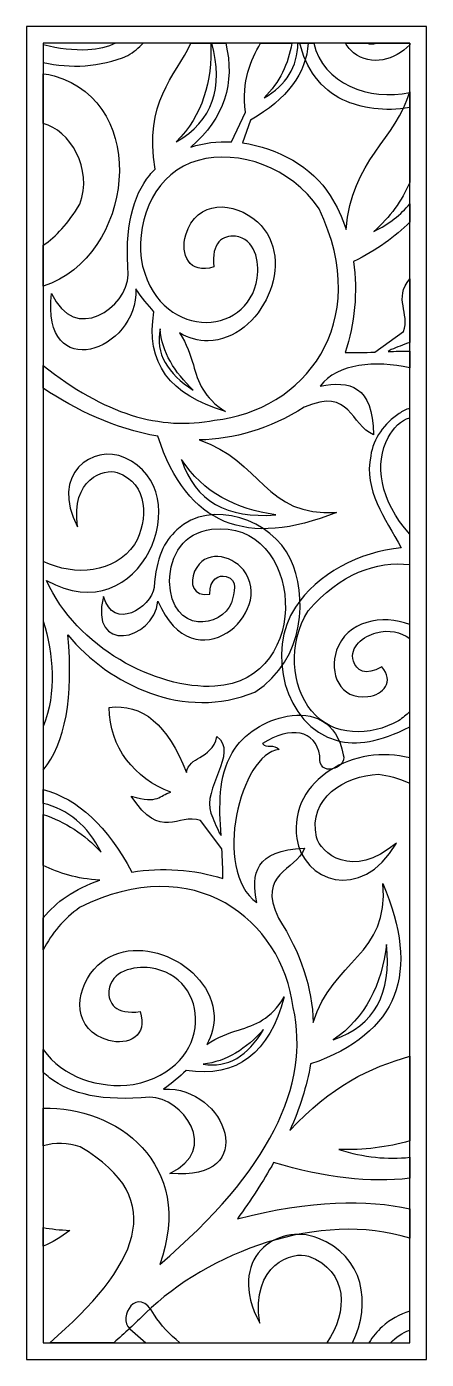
# Model space of a CAD drawing. Header units: centimetres. Extents: x -18.5 to -13.1, y -9 to 9.
import ezdxf

# ---------------------------------------------------------------- set-up
doc = ezdxf.new("R2010")
doc.units = ezdxf.units.CM
doc.header["$MEASUREMENT"] = 0
doc.layers.add('layer 1', color=7, linetype='Continuous')

msp = doc.modelspace()

# ---------------------------------------------------------------- linework, layer by layer
at = {"layer": 'layer 1', "color": 250}
for points, knots in [([(-18.52984, 9.00077), (-18.52984, 9.00077), (-13.12954, 9.00077), (-13.12954, 9.00077), (-13.12954, 9.00077), (-13.12954, 9.00077), (-13.12954, -9.00021), (-13.12954, -9.00021), (-13.12954, -9.00021), (-13.12954, -9.00021), (-18.52984, -9.00021), (-18.52984, -9.00021), (-18.52984, -9.00021), (-18.52984, -9.00021), (-18.52984, 9.00077), (-18.52984, 9.00077)], [0, 0, 0, 0, 0.2, 0.2, 0.2, 0.2, 0.4, 0.4, 0.4, 0.4, 0.6, 0.6, 0.6, 0.6, 1, 1, 1, 1]), ([(-18.52984, 9.00077), (-18.52984, 9.00077), (-13.12954, 9.00077), (-13.12954, 9.00077), (-13.12954, 9.00077), (-13.12954, 9.00077), (-13.12954, -9.00021), (-13.12954, -9.00021), (-13.12954, -9.00021), (-13.12954, -9.00021), (-18.52984, -9.00021), (-18.52984, -9.00021), (-18.52984, -9.00021), (-18.52984, -9.00021), (-18.52984, 9.00077), (-18.52984, 9.00077)], [0, 0, 0, 0, 0.2, 0.2, 0.2, 0.2, 0.4, 0.4, 0.4, 0.4, 0.6, 0.6, 0.6, 0.6, 1, 1, 1, 1]), ([(-16.75655, 3.46726), (-16.36794, 2.26019), (-15.5463, 1.95384), (-14.34136, 2.43954), (-14.34136, 2.43954), (-15.30935, 2.37111), (-15.36209, 3.14606), (-16.19752, 3.41869), (-16.19752, 3.41869), (-15.72947, 3.42693), (-15.25679, 3.56196), (-14.77812, 3.85968), (-14.77812, 3.85968), (-14.14951, 4.1423), (-14.15598, 3.61233), (-13.84228, 3.48909), (-13.84228, 3.48909), (-13.85195, 4.15565), (-14.1692, 4.222), (-14.5623, 4.14665), (-14.5623, 4.14665), (-14.33137, 4.45477), (-13.81358, 4.49494), (-13.35455, 4.39174), (-13.35455, 4.39174), (-13.35455, 4.39174), (-13.35455, 4.61917), (-13.35455, 4.61917), (-13.35455, 4.61917), (-13.45094, 4.61927), (-13.54884, 4.61582), (-13.64747, 4.61157), (-13.64747, 4.61157), (-13.64747, 4.61157), (-13.60682, 4.63796), (-13.60682, 4.63796), (-13.60682, 4.63796), (-13.52386, 4.66976), (-13.43927, 4.70271), (-13.35455, 4.73568), (-13.35455, 4.73568), (-13.35455, 4.73568), (-13.35455, 5.59562), (-13.35455, 5.59562), (-13.35455, 5.59562), (-13.57583, 5.32779), (-13.34648, 5.12888), (-13.43862, 4.88246), (-13.43862, 4.88246), (-13.43862, 4.88246), (-13.82773, 4.60465), (-13.82773, 4.60465), (-13.82773, 4.60465), (-13.96024, 4.59977), (-14.09289, 4.59486), (-14.22527, 4.59871), (-14.22527, 4.59871), (-14.09519, 4.9868), (-14.05684, 5.41949), (-14.11306, 5.82763), (-14.11306, 5.82763), (-13.79691, 5.98577), (-13.54481, 6.16403), (-13.35455, 6.3618), (-13.35455, 6.3618), (-13.35455, 6.3618), (-13.35455, 6.60944), (-13.35455, 6.60944), (-13.35455, 6.60944), (-13.47093, 6.45974), (-13.63099, 6.33459), (-13.83742, 6.23566), (-13.83742, 6.23566), (-13.61828, 6.42734), (-13.46094, 6.64973), (-13.35455, 6.89677), (-13.35455, 6.89677), (-13.35455, 6.89677), (-13.35455, 8.12074), (-13.35455, 8.12074), (-13.35455, 8.12074), (-13.52439, 7.49207), (-14.14825, 7.19202), (-14.21273, 6.26187), (-14.21273, 6.26187), (-14.26676, 6.42559), (-14.33843, 6.58012), (-14.42811, 6.71986), (-14.42811, 6.71986), (-14.67471, 7.10543), (-15.13756, 7.36557), (-15.61502, 7.4303), (-15.61502, 7.4303), (-15.61502, 7.4303), (-15.50366, 7.73828), (-15.50366, 7.73828), (-15.50366, 7.73828), (-15.00749, 8.02488), (-14.75326, 8.37213), (-14.72552, 8.77576), (-14.72552, 8.77576), (-14.72552, 8.77576), (-14.86461, 8.77576), (-14.86461, 8.77576), (-14.86461, 8.77576), (-14.87051, 8.46077), (-15.01675, 8.21188), (-15.32208, 8.0396), (-15.32208, 8.0396), (-15.1103, 8.24914), (-14.99349, 8.49878), (-14.94759, 8.77576), (-14.94759, 8.77576), (-14.94759, 8.77576), (-15.36834, 8.77576), (-15.36834, 8.77576), (-15.36834, 8.77576), (-15.50496, 8.54422), (-15.62351, 8.27507), (-15.57489, 7.84427), (-15.57489, 7.84427), (-15.57489, 7.84427), (-15.76215, 7.44399), (-15.76215, 7.44399), (-15.76215, 7.44399), (-15.94995, 7.45338), (-16.13674, 7.43158), (-16.3105, 7.37421), (-16.3105, 7.37421), (-15.85961, 7.77006), (-15.7095, 8.23879), (-15.8401, 8.77576), (-15.8401, 8.77576), (-15.8401, 8.77576), (-16.02638, 8.77576), (-16.02638, 8.77576), (-16.02638, 8.77576), (-15.86924, 8.18078), (-16.01021, 7.72726), (-16.51013, 7.44342), (-16.51013, 7.44342), (-16.1495, 7.80411), (-16.02317, 8.26207), (-16.04206, 8.77576), (-16.04206, 8.77576), (-16.04206, 8.77576), (-16.30956, 8.77576), (-16.30956, 8.77576), (-16.30956, 8.77576), (-16.52507, 8.32697), (-16.94809, 7.97643), (-16.79367, 7.07769), (-16.79367, 7.07769), (-16.8193, 7.05171), (-16.84406, 7.02447), (-16.86772, 6.99551), (-16.86772, 6.99551), (-17.09825, 6.71345), (-17.20576, 6.27694), (-17.15779, 5.6496), (-17.15779, 5.6496), (-17.16857, 5.2064), (-17.88433, 4.70601), (-18.19357, 5.39813), (-18.19357, 5.39813), (-18.34182, 4.15876), (-17.02273, 4.61077), (-17.05489, 5.45928), (-17.05489, 5.45928), (-16.97401, 5.34358), (-16.89232, 5.24006), (-16.80942, 5.15038), (-16.80942, 5.15038), (-16.92976, 4.46117), (-16.59079, 4.02095), (-15.84372, 3.80257), (-15.84372, 3.80257), (-16.14543, 3.9932), (-16.21012, 4.20338), (-16.27777, 4.43082), (-16.27777, 4.43082), (-16.31998, 4.56776), (-16.36421, 4.71284), (-16.465, 4.86495), (-16.465, 4.86495), (-16.33861, 4.79266), (-16.20961, 4.75507), (-16.07795, 4.75716), (-16.07795, 4.75716), (-15.36149, 4.77013), (-14.84912, 5.85284), (-15.41303, 6.36276), (-15.41303, 6.36276), (-15.72378, 6.6467), (-16.23599, 6.67069), (-16.37988, 6.18771), (-16.37988, 6.18771), (-16.45877, 5.92585), (-16.33402, 5.64835), (-15.99906, 5.75553), (-15.99906, 5.75553), (-16.04229, 6.08564), (-15.87145, 6.18744), (-15.71016, 6.17048), (-15.71016, 6.17048), (-15.44366, 6.13797), (-15.38062, 5.8263), (-15.41397, 5.60547), (-15.41397, 5.60547), (-15.5348, 4.78806), (-16.78231, 4.74327), (-16.98474, 5.86847), (-16.98474, 5.86847), (-17.04374, 6.42818), (-16.78313, 7.03864), (-16.21133, 7.19492), (-16.21133, 7.19492), (-15.66598, 7.34286), (-14.96104, 7.10577), (-14.57865, 6.54169), (-14.57865, 6.54169), (-13.8324, 4.98086), (-14.79682, 3.8129), (-15.99046, 3.68468), (-15.99046, 3.68468), (-16.72098, 3.53937), (-17.49115, 3.76891), (-18.30483, 4.42492), (-18.30483, 4.42492), (-18.30483, 4.42492), (-18.30483, 4.11625), (-18.30483, 4.11625), (-18.30483, 4.11625), (-17.85864, 3.82073), (-17.34925, 3.57357), (-16.75655, 3.46726)], [0, 0, 0, 0, 0.01666667, 0.01666667, 0.01666667, 0.01666667, 0.03333333, 0.03333333, 0.03333333, 0.03333333, 0.05, 0.05, 0.05, 0.05, 0.06666667, 0.06666667, 0.06666667, 0.06666667, 0.08333333, 0.08333333, 0.08333333, 0.08333333, 0.1, 0.1, 0.1, 0.1, 0.11666667, 0.11666667, 0.11666667, 0.11666667, 0.13333333, 0.13333333, 0.13333333, 0.13333333, 0.15, 0.15, 0.15, 0.15, 0.16666667, 0.16666667, 0.16666667, 0.16666667, 0.18333333, 0.18333333, 0.18333333, 0.18333333, 0.2, 0.2, 0.2, 0.2, 0.21666667, 0.21666667, 0.21666667, 0.21666667, 0.23333333, 0.23333333, 0.23333333, 0.23333333, 0.25, 0.25, 0.25, 0.25, 0.26666667, 0.26666667, 0.26666667, 0.26666667, 0.28333333, 0.28333333, 0.28333333, 0.28333333, 0.3, 0.3, 0.3, 0.3, 0.31666667, 0.31666667, 0.31666667, 0.31666667, 0.33333333, 0.33333333, 0.33333333, 0.33333333, 0.35, 0.35, 0.35, 0.35, 0.36666667, 0.36666667, 0.36666667, 0.36666667, 0.38333333, 0.38333333, 0.38333333, 0.38333333, 0.4, 0.4, 0.4, 0.4, 0.41666667, 0.41666667, 0.41666667, 0.41666667, 0.43333333, 0.43333333, 0.43333333, 0.43333333, 0.45, 0.45, 0.45, 0.45, 0.46666667, 0.46666667, 0.46666667, 0.46666667, 0.48333333, 0.48333333, 0.48333333, 0.48333333, 0.5, 0.5, 0.5, 0.5, 0.51666667, 0.51666667, 0.51666667, 0.51666667, 0.53333333, 0.53333333, 0.53333333, 0.53333333, 0.55, 0.55, 0.55, 0.55, 0.56666667, 0.56666667, 0.56666667, 0.56666667, 0.58333333, 0.58333333, 0.58333333, 0.58333333, 0.6, 0.6, 0.6, 0.6, 0.61666667, 0.61666667, 0.61666667, 0.61666667, 0.63333333, 0.63333333, 0.63333333, 0.63333333, 0.65, 0.65, 0.65, 0.65, 0.66666667, 0.66666667, 0.66666667, 0.66666667, 0.68333333, 0.68333333, 0.68333333, 0.68333333, 0.7, 0.7, 0.7, 0.7, 0.71666667, 0.71666667, 0.71666667, 0.71666667, 0.73333333, 0.73333333, 0.73333333, 0.73333333, 0.75, 0.75, 0.75, 0.75, 0.76666667, 0.76666667, 0.76666667, 0.76666667, 0.78333333, 0.78333333, 0.78333333, 0.78333333, 0.8, 0.8, 0.8, 0.8, 0.81666667, 0.81666667, 0.81666667, 0.81666667, 0.83333333, 0.83333333, 0.83333333, 0.83333333, 0.85, 0.85, 0.85, 0.85, 0.86666667, 0.86666667, 0.86666667, 0.86666667, 0.88333333, 0.88333333, 0.88333333, 0.88333333, 0.9, 0.9, 0.9, 0.9, 0.91666667, 0.91666667, 0.91666667, 0.91666667, 0.93333333, 0.93333333, 0.93333333, 0.93333333, 0.95, 0.95, 0.95, 0.95, 0.96666667, 0.96666667, 0.96666667, 0.96666667, 1, 1, 1, 1]), ([(-18.30483, 8.75623), (-18.09738, 8.70151), (-17.89246, 8.67733), (-17.7024, 8.68753), (-17.7024, 8.68753), (-17.56121, 8.69511), (-17.43657, 8.72641), (-17.32764, 8.77576), (-17.32764, 8.77576), (-17.32764, 8.77576), (-16.95368, 8.77576), (-16.95368, 8.77576), (-16.95368, 8.77576), (-17.01515, 8.71602), (-17.08463, 8.6602), (-17.16288, 8.60947), (-17.16288, 8.60947), (-17.5445, 8.45091), (-17.93622, 8.43508), (-18.30483, 8.51642), (-18.30483, 8.51642), (-18.30483, 8.51642), (-18.30483, 8.75623), (-18.30483, 8.75623)], [0, 0, 0, 0, 0.14285714, 0.14285714, 0.14285714, 0.14285714, 0.28571429, 0.28571429, 0.28571429, 0.28571429, 0.42857143, 0.42857143, 0.42857143, 0.42857143, 0.57142857, 0.57142857, 0.57142857, 0.57142857, 0.71428571, 0.71428571, 0.71428571, 0.71428571, 1, 1, 1, 1]), ([(-13.35455, 8.1106), (-13.89755, 7.995), (-14.5322, 8.23269), (-14.64909, 8.77576), (-14.64909, 8.77576), (-14.64909, 8.77576), (-14.83762, 8.77576), (-14.83762, 8.77576), (-14.83762, 8.77576), (-14.76721, 8.44955), (-14.54747, 8.14388), (-14.25765, 8.01198), (-14.25765, 8.01198), (-14.01812, 7.90251), (-13.68484, 7.84813), (-13.35455, 7.90749), (-13.35455, 7.90749), (-13.35455, 7.90749), (-13.35455, 8.1106), (-13.35455, 8.1106)], [0, 0, 0, 0, 0.16666667, 0.16666667, 0.16666667, 0.16666667, 0.33333333, 0.33333333, 0.33333333, 0.33333333, 0.5, 0.5, 0.5, 0.5, 0.66666667, 0.66666667, 0.66666667, 0.66666667, 1, 1, 1, 1]), ([(-13.80416, 8.77576), (-13.8495, 8.76725), (-13.89318, 8.76477), (-13.93011, 8.77576), (-13.93011, 8.77576), (-13.93011, 8.77576), (-14.22343, 8.77576), (-14.22343, 8.77576), (-14.22343, 8.77576), (-14.19406, 8.72815), (-14.15664, 8.68468), (-14.11311, 8.64886), (-14.11311, 8.64886), (-13.87161, 8.45697), (-13.55345, 8.54924), (-13.35455, 8.75595), (-13.35455, 8.75595), (-13.35455, 8.75595), (-13.35455, 8.77576), (-13.35455, 8.77576), (-13.35455, 8.77576), (-13.35455, 8.77576), (-13.80416, 8.77576), (-13.80416, 8.77576)], [0, 0, 0, 0, 0.14285714, 0.14285714, 0.14285714, 0.14285714, 0.28571429, 0.28571429, 0.28571429, 0.28571429, 0.42857143, 0.42857143, 0.42857143, 0.42857143, 0.57142857, 0.57142857, 0.57142857, 0.57142857, 0.71428571, 0.71428571, 0.71428571, 0.71428571, 1, 1, 1, 1]), ([(-18.30483, 5.49451), (-17.0827, 5.89949), (-16.8491, 7.96349), (-18.1578, 8.33548), (-18.1578, 8.33548), (-18.20651, 8.34932), (-18.2557, 8.35845), (-18.30483, 8.36342), (-18.30483, 8.36342), (-18.30483, 8.36342), (-18.30483, 7.69219), (-18.30483, 7.69219), (-18.30483, 7.69219), (-17.95474, 7.60583), (-17.62563, 7.0795), (-17.81158, 6.60105), (-17.81158, 6.60105), (-17.96887, 6.34353), (-18.13352, 6.16296), (-18.30483, 6.04921), (-18.30483, 6.04921), (-18.30483, 6.04921), (-18.30483, 5.49451), (-18.30483, 5.49451)], [0, 0, 0, 0, 0.14285714, 0.14285714, 0.14285714, 0.14285714, 0.28571429, 0.28571429, 0.28571429, 0.28571429, 0.42857143, 0.42857143, 0.42857143, 0.42857143, 0.57142857, 0.57142857, 0.57142857, 0.57142857, 0.71428571, 0.71428571, 0.71428571, 0.71428571, 1, 1, 1, 1]), ([(-16.27833, 4.09246), (-16.63081, 4.31377), (-16.79209, 4.58533), (-16.7272, 4.91828), (-16.7272, 4.91828), (-16.70112, 4.60219), (-16.53286, 4.33169), (-16.27833, 4.09246)], [0, 0, 0, 0, 0.33333333, 0.33333333, 0.33333333, 0.33333333, 1, 1, 1, 1]), ([(-13.35455, 1.73558), (-13.79981, 1.78696), (-14.29519, 1.61322), (-14.72741, 1.10997), (-14.72741, 1.10997), (-15.00583, 0.66576), (-14.95393, 0.09599), (-14.68058, -0.242), (-14.68058, -0.242), (-14.39314, -0.59602), (-13.88253, -0.59), (-13.50685, -0.37481), (-13.50685, -0.37481), (-13.449, -0.33581), (-13.39842, -0.29445), (-13.35455, -0.25145), (-13.35455, -0.25145), (-13.35455, -0.25145), (-13.35455, -0.45769), (-13.35455, -0.45769), (-13.35455, -0.45769), (-13.75546, -0.66209), (-14.07825, -0.71364), (-14.33651, -0.64217), (-14.33651, -0.64217), (-15.06354, -0.44101), (-15.28471, 0.58108), (-14.89954, 1.16064), (-14.89954, 1.16064), (-14.60496, 1.60543), (-14.03226, 1.90988), (-13.46937, 1.96167), (-13.46937, 1.96167), (-13.68913, 2.36626), (-13.97724, 2.73657), (-13.88117, 3.20299), (-13.88117, 3.20299), (-13.85013, 3.43714), (-13.69275, 3.6461), (-13.49854, 3.7752), (-13.49854, 3.7752), (-13.45194, 3.80563), (-13.40363, 3.8299), (-13.35455, 3.84671), (-13.35455, 3.84671), (-13.35455, 3.84671), (-13.35455, 3.7167), (-13.35455, 3.7167), (-13.35455, 3.7167), (-13.46945, 3.68681), (-13.57748, 3.57892), (-13.64574, 3.45172), (-13.64574, 3.45172), (-13.83141, 3.10578), (-13.76143, 2.59644), (-13.35455, 2.14458), (-13.35455, 2.14458), (-13.35455, 2.14458), (-13.35455, 1.73558), (-13.35455, 1.73558)], [0, 0, 0, 0, 0.0625, 0.0625, 0.0625, 0.0625, 0.125, 0.125, 0.125, 0.125, 0.1875, 0.1875, 0.1875, 0.1875, 0.25, 0.25, 0.25, 0.25, 0.3125, 0.3125, 0.3125, 0.3125, 0.375, 0.375, 0.375, 0.375, 0.4375, 0.4375, 0.4375, 0.4375, 0.5, 0.5, 0.5, 0.5, 0.5625, 0.5625, 0.5625, 0.5625, 0.625, 0.625, 0.625, 0.625, 0.6875, 0.6875, 0.6875, 0.6875, 0.75, 0.75, 0.75, 0.75, 0.8125, 0.8125, 0.8125, 0.8125, 0.875, 0.875, 0.875, 0.875, 1, 1, 1, 1]), ([(-18.26016, 1.51934), (-17.85604, 0.61709), (-16.78841, 0.04819), (-15.98574, 0.09125), (-15.98574, 0.09125), (-14.64251, 0.16338), (-14.77838, 2.36068), (-16.03092, 2.21116), (-16.03092, 2.21116), (-16.41043, 2.16273), (-16.58814, 1.87102), (-16.6008, 1.50802), (-16.6008, 1.50802), (-16.57263, 0.77069), (-15.89004, 0.88708), (-15.76432, 1.21739), (-15.76432, 1.21739), (-15.72313, 1.35552), (-15.66666, 1.52913), (-15.83405, 1.57387), (-15.83405, 1.57387), (-15.9356, 1.59923), (-16.05396, 1.54953), (-16.05601, 1.33466), (-16.05601, 1.33466), (-16.27974, 1.2963), (-16.33447, 1.48487), (-16.26052, 1.64513), (-16.26052, 1.64513), (-16.12509, 1.94086), (-15.77493, 1.87321), (-15.60186, 1.66378), (-15.60186, 1.66378), (-15.14861, 1.09582), (-16.27114, 0.09871), (-16.75743, 1.24031), (-16.75743, 1.24031), (-16.81322, 0.69512), (-17.69692, 0.52489), (-17.49067, 1.30365), (-17.49067, 1.30365), (-17.3553, 0.8335), (-16.85282, 1.14517), (-16.80608, 1.42744), (-16.80608, 1.42744), (-16.78029, 1.8327), (-16.67232, 2.04574), (-16.49963, 2.20527), (-16.49963, 2.20527), (-16.03477, 2.63471), (-15.20822, 2.34053), (-14.96528, 1.80967), (-14.96528, 1.80967), (-14.74417, 1.32855), (-14.74475, 0.46796), (-15.44622, 0.01319), (-15.44622, 0.01319), (-16.39838, -0.38242), (-17.41364, 0.10978), (-17.97494, 0.78578), (-17.97494, 0.78578), (-17.89121, -0.05053), (-18.00974, -0.6862), (-18.30483, -1.04117), (-18.30483, -1.04117), (-18.30483, -1.04117), (-18.30483, -0.45323), (-18.30483, -0.45323), (-18.30483, -0.45323), (-18.12422, 0.00642), (-18.16729, 0.52427), (-18.30483, 0.96843), (-18.30483, 0.96843), (-18.30483, 0.96843), (-18.30483, 1.77657), (-18.30483, 1.77657), (-18.30483, 1.77657), (-17.87404, 1.57073), (-17.34811, 1.61654), (-17.0712, 2.00609), (-17.0712, 2.00609), (-16.88409, 2.34036), (-16.87781, 2.82978), (-17.30645, 2.97825), (-17.30645, 2.97825), (-17.47929, 3.0381), (-17.93892, 2.89301), (-17.84134, 2.24507), (-17.84134, 2.24507), (-18.22044, 2.9587), (-17.63687, 3.36951), (-17.20358, 3.1777), (-17.20358, 3.1777), (-16.19634, 2.73178), (-16.97977, 0.80239), (-18.26016, 1.51934)], [0, 0, 0, 0, 0.04, 0.04, 0.04, 0.04, 0.08, 0.08, 0.08, 0.08, 0.12, 0.12, 0.12, 0.12, 0.16, 0.16, 0.16, 0.16, 0.2, 0.2, 0.2, 0.2, 0.24, 0.24, 0.24, 0.24, 0.28, 0.28, 0.28, 0.28, 0.32, 0.32, 0.32, 0.32, 0.36, 0.36, 0.36, 0.36, 0.4, 0.4, 0.4, 0.4, 0.44, 0.44, 0.44, 0.44, 0.48, 0.48, 0.48, 0.48, 0.52, 0.52, 0.52, 0.52, 0.56, 0.56, 0.56, 0.56, 0.6, 0.6, 0.6, 0.6, 0.64, 0.64, 0.64, 0.64, 0.68, 0.68, 0.68, 0.68, 0.72, 0.72, 0.72, 0.72, 0.76, 0.76, 0.76, 0.76, 0.8, 0.8, 0.8, 0.8, 0.84, 0.84, 0.84, 0.84, 0.88, 0.88, 0.88, 0.88, 0.92, 0.92, 0.92, 0.92, 1, 1, 1, 1]), ([(-15.1651, 2.40592), (-15.82036, 2.35603), (-16.25664, 2.58633), (-16.43733, 3.15308), (-16.43733, 3.15308), (-16.14803, 2.70769), (-15.70259, 2.48647), (-15.1651, 2.40592)], [0, 0, 0, 0, 0.33333333, 0.33333333, 0.33333333, 0.33333333, 1, 1, 1, 1]), ([(-13.35455, 0.73737), (-13.47559, 0.8246), (-13.63446, 0.86055), (-13.80916, 0.81249), (-13.80916, 0.81249), (-13.97496, 0.76746), (-14.17479, 0.62635), (-14.11497, 0.42868), (-14.11497, 0.42868), (-14.07687, 0.30987), (-13.95218, 0.22119), (-13.73322, 0.35409), (-13.73322, 0.35409), (-13.55383, 0.15154), (-13.71048, -0.02235), (-13.91928, -0.0481), (-13.91928, -0.0481), (-14.30393, -0.09667), (-14.44596, 0.27131), (-14.34252, 0.57818), (-14.34252, 0.57818), (-14.21287, 0.96949), (-13.71703, 1.07269), (-13.35455, 0.92437), (-13.35455, 0.92437), (-13.35455, 0.92437), (-13.35455, 0.73737), (-13.35455, 0.73737)], [0, 0, 0, 0, 0.125, 0.125, 0.125, 0.125, 0.25, 0.25, 0.25, 0.25, 0.375, 0.375, 0.375, 0.375, 0.5, 0.5, 0.5, 0.5, 0.625, 0.625, 0.625, 0.625, 0.75, 0.75, 0.75, 0.75, 1, 1, 1, 1]), ([(-15.19244, -6.34227), (-14.50231, -6.54943), (-13.89057, -6.6186), (-13.35455, -6.55449), (-13.35455, -6.55449), (-13.35455, -6.55449), (-13.35455, -6.27081), (-13.35455, -6.27081), (-13.35455, -6.27081), (-13.65189, -6.30503), (-13.97113, -6.27138), (-14.31359, -6.16601), (-14.31359, -6.16601), (-13.97557, -6.17615), (-13.65657, -6.13564), (-13.35455, -6.05077), (-13.35455, -6.05077), (-13.35455, -6.05077), (-13.35455, -4.90682), (-13.35455, -4.90682), (-13.35455, -4.90682), (-13.87885, -5.05464), (-14.42419, -5.30772), (-14.9743, -5.91013), (-14.9743, -5.91013), (-14.84044, -5.61085), (-14.74378, -5.31107), (-14.69382, -5.01066), (-14.69382, -5.01066), (-13.49526, -4.59654), (-13.2064, -3.7686), (-13.71753, -2.57422), (-13.71753, -2.57422), (-13.62859, -3.54055), (-14.40225, -3.60971), (-14.65711, -4.45073), (-14.65711, -4.45073), (-14.67527, -3.98296), (-14.82029, -3.51325), (-15.12809, -3.04099), (-15.12809, -3.04099), (-15.42397, -2.41852), (-14.89398, -2.41375), (-14.77742, -2.09751), (-14.77742, -2.09751), (-15.44363, -2.12131), (-15.50324, -2.43989), (-15.41957, -2.8313), (-15.41957, -2.8313), (-16.03488, -2.39021), (-15.63847, -0.81832), (-15.1198, -0.76261), (-15.1198, -0.76261), (-15.18605, -0.68171), (-15.29388, -0.75177), (-15.34348, -0.68281), (-15.34348, -0.68281), (-14.96539, -0.44125), (-14.62474, -0.49466), (-14.56883, -0.84918), (-14.56883, -0.84918), (-14.60371, -1.14812), (-14.19446, -1.0261), (-14.2516, -0.83329), (-14.2516, -0.83329), (-14.34044, -0.37805), (-14.6628, -0.24803), (-15.00872, -0.31258), (-15.00872, -0.31258), (-15.30624, -0.37062), (-15.59945, -0.54292), (-15.75353, -0.80842), (-15.75353, -0.80842), (-15.942, -1.13524), (-15.92959, -1.52512), (-15.90378, -1.92654), (-15.90378, -1.92654), (-15.90378, -1.92654), (-15.93102, -1.88645), (-15.93102, -1.88645), (-15.93102, -1.88645), (-15.96663, -1.79913), (-16.00358, -1.71001), (-16.04048, -1.62082), (-16.04048, -1.62082), (-16.16471, -1.30372), (-15.6641, -0.80635), (-15.95897, -0.58729), (-15.95897, -0.58729), (-15.99608, -0.75301), (-16.09643, -0.81227), (-16.18947, -0.86946), (-16.18947, -0.86946), (-16.27372, -0.91778), (-16.35087, -0.96425), (-16.37137, -1.07186), (-16.37137, -1.07186), (-16.61985, -0.42893), (-16.96837, -0.13496), (-17.41646, -0.19549), (-17.41646, -0.19549), (-17.40834, -0.73459), (-17.07571, -1.15658), (-16.58331, -1.33839), (-16.58331, -1.33839), (-16.7404, -1.38336), (-16.73873, -1.5024), (-17.11614, -1.39485), (-17.11614, -1.39485), (-16.7154, -2.00777), (-16.48974, -1.61475), (-16.17904, -1.72348), (-16.17904, -1.72348), (-16.17904, -1.72348), (-15.89304, -2.10661), (-15.89304, -2.10661), (-15.89304, -2.10661), (-15.88535, -2.23899), (-15.87763, -2.3715), (-15.87868, -2.50394), (-15.87868, -2.50394), (-16.26944, -2.38211), (-16.70284, -2.35294), (-17.1097, -2.4178), (-17.1097, -2.4178), (-17.43592, -1.79878), (-17.83547, -1.43175), (-18.30483, -1.3022), (-18.30483, -1.3022), (-18.30483, -1.3022), (-18.30483, -1.49091), (-18.30483, -1.49091), (-18.30483, -1.49091), (-17.97054, -1.57252), (-17.70714, -1.78759), (-17.52347, -2.15087), (-17.52347, -2.15087), (-17.74829, -1.90458), (-18.01166, -1.74018), (-18.30483, -1.64123), (-18.30483, -1.64123), (-18.30483, -1.64123), (-18.30483, -2.32761), (-18.30483, -2.32761), (-18.30483, -2.32761), (-18.09633, -2.4323), (-17.85377, -2.51166), (-17.54172, -2.52665), (-17.54172, -2.52665), (-17.70426, -2.58414), (-17.85724, -2.65907), (-17.99504, -2.7517), (-17.99504, -2.7517), (-18.11103, -2.82939), (-18.21489, -2.92698), (-18.30483, -3.03864), (-18.30483, -3.03864), (-18.30483, -3.03864), (-18.30483, -3.46713), (-18.30483, -3.46713), (-18.30483, -3.46713), (-18.19249, -3.24915), (-18.02792, -3.05035), (-17.81373, -2.89842), (-17.81373, -2.89842), (-16.26907, -2.11925), (-15.08092, -3.0587), (-14.92743, -4.24935), (-14.92743, -4.24935), (-14.69491, -5.30126), (-15.24438, -6.45269), (-16.73248, -7.7187), (-16.73248, -7.7187), (-16.23681, -6.35832), (-17.33221, -5.573), (-18.30483, -5.60817), (-18.30483, -5.60817), (-18.30483, -5.60817), (-18.30483, -6.11573), (-18.30483, -6.11573), (-18.30483, -6.11573), (-18.1472, -6.07225), (-17.97362, -6.07026), (-17.80454, -6.13188), (-17.80454, -6.13188), (-16.57961, -6.84482), (-17.04063, -7.75547), (-18.21516, -8.7752), (-18.21516, -8.7752), (-18.21516, -8.7752), (-17.35333, -8.7752), (-17.35333, -8.7752), (-17.35333, -8.7752), (-17.20856, -8.64813), (-17.06536, -8.51641), (-16.92392, -8.37845), (-16.92392, -8.37845), (-16.08314, -7.55144), (-14.5727, -6.98716), (-13.35455, -7.36269), (-13.35455, -7.36269), (-13.35455, -7.36269), (-13.35455, -6.96877), (-13.35455, -6.96877), (-13.35455, -6.96877), (-13.92552, -6.83584), (-14.68169, -6.84649), (-15.68148, -7.10027), (-15.68148, -7.10027), (-15.49899, -6.8478), (-15.33411, -6.59516), (-15.19244, -6.34227)], [0, 0, 0, 0, 0.01851852, 0.01851852, 0.01851852, 0.01851852, 0.03703704, 0.03703704, 0.03703704, 0.03703704, 0.05555556, 0.05555556, 0.05555556, 0.05555556, 0.07407407, 0.07407407, 0.07407407, 0.07407407, 0.09259259, 0.09259259, 0.09259259, 0.09259259, 0.11111111, 0.11111111, 0.11111111, 0.11111111, 0.12962963, 0.12962963, 0.12962963, 0.12962963, 0.14814815, 0.14814815, 0.14814815, 0.14814815, 0.16666667, 0.16666667, 0.16666667, 0.16666667, 0.18518519, 0.18518519, 0.18518519, 0.18518519, 0.2037037, 0.2037037, 0.2037037, 0.2037037, 0.22222222, 0.22222222, 0.22222222, 0.22222222, 0.24074074, 0.24074074, 0.24074074, 0.24074074, 0.25925926, 0.25925926, 0.25925926, 0.25925926, 0.27777778, 0.27777778, 0.27777778, 0.27777778, 0.2962963, 0.2962963, 0.2962963, 0.2962963, 0.31481481, 0.31481481, 0.31481481, 0.31481481, 0.33333333, 0.33333333, 0.33333333, 0.33333333, 0.35185185, 0.35185185, 0.35185185, 0.35185185, 0.37037037, 0.37037037, 0.37037037, 0.37037037, 0.38888889, 0.38888889, 0.38888889, 0.38888889, 0.40740741, 0.40740741, 0.40740741, 0.40740741, 0.42592593, 0.42592593, 0.42592593, 0.42592593, 0.44444444, 0.44444444, 0.44444444, 0.44444444, 0.46296296, 0.46296296, 0.46296296, 0.46296296, 0.48148148, 0.48148148, 0.48148148, 0.48148148, 0.5, 0.5, 0.5, 0.5, 0.51851852, 0.51851852, 0.51851852, 0.51851852, 0.53703704, 0.53703704, 0.53703704, 0.53703704, 0.55555556, 0.55555556, 0.55555556, 0.55555556, 0.57407407, 0.57407407, 0.57407407, 0.57407407, 0.59259259, 0.59259259, 0.59259259, 0.59259259, 0.61111111, 0.61111111, 0.61111111, 0.61111111, 0.62962963, 0.62962963, 0.62962963, 0.62962963, 0.64814815, 0.64814815, 0.64814815, 0.64814815, 0.66666667, 0.66666667, 0.66666667, 0.66666667, 0.68518519, 0.68518519, 0.68518519, 0.68518519, 0.7037037, 0.7037037, 0.7037037, 0.7037037, 0.72222222, 0.72222222, 0.72222222, 0.72222222, 0.74074074, 0.74074074, 0.74074074, 0.74074074, 0.75925926, 0.75925926, 0.75925926, 0.75925926, 0.77777778, 0.77777778, 0.77777778, 0.77777778, 0.7962963, 0.7962963, 0.7962963, 0.7962963, 0.81481481, 0.81481481, 0.81481481, 0.81481481, 0.83333333, 0.83333333, 0.83333333, 0.83333333, 0.85185185, 0.85185185, 0.85185185, 0.85185185, 0.87037037, 0.87037037, 0.87037037, 0.87037037, 0.88888889, 0.88888889, 0.88888889, 0.88888889, 0.90740741, 0.90740741, 0.90740741, 0.90740741, 0.92592593, 0.92592593, 0.92592593, 0.92592593, 0.94444444, 0.94444444, 0.94444444, 0.94444444, 0.96296296, 0.96296296, 0.96296296, 0.96296296, 1, 1, 1, 1]), ([(-13.35455, -1.21873), (-13.50141, -1.15047), (-13.65369, -1.1124), (-13.77572, -1.09607), (-13.77572, -1.09607), (-14.23187, -1.11649), (-14.73161, -1.41755), (-14.61276, -1.94503), (-14.61276, -1.94503), (-14.56482, -2.15772), (-14.12913, -2.53219), (-13.53406, -2.02635), (-13.53406, -2.02635), (-14.01885, -2.85864), (-14.80156, -2.52552), (-14.87942, -1.9661), (-14.87942, -1.9661), (-14.99278, -1.15151), (-14.0752, -0.68315), (-13.35455, -0.87628), (-13.35455, -0.87628), (-13.35455, -0.87628), (-13.35455, -1.21873), (-13.35455, -1.21873)], [0, 0, 0, 0, 0.14285714, 0.14285714, 0.14285714, 0.14285714, 0.28571429, 0.28571429, 0.28571429, 0.28571429, 0.42857143, 0.42857143, 0.42857143, 0.42857143, 0.57142857, 0.57142857, 0.57142857, 0.57142857, 0.71428571, 0.71428571, 0.71428571, 0.71428571, 1, 1, 1, 1]), ([(-18.30483, -5.12469), (-18.30483, -5.12469), (-18.30265, -5.1243), (-18.30265, -5.1243), (-18.30265, -5.1243), (-18.27614, -5.14938), (-18.24837, -5.17355), (-18.21891, -5.1966), (-18.21891, -5.1966), (-17.93204, -5.42109), (-17.49335, -5.51933), (-16.86716, -5.45807), (-16.86716, -5.45807), (-16.42384, -5.45945), (-15.90839, -6.16444), (-16.59379, -6.48829), (-16.59379, -6.48829), (-15.35156, -6.61023), (-15.83143, -5.30102), (-16.67907, -5.35116), (-16.67907, -5.35116), (-16.56511, -5.26785), (-16.46334, -5.18398), (-16.37544, -5.0992), (-16.37544, -5.0992), (-15.68383, -5.2049), (-15.2509, -4.85668), (-15.0484, -4.10514), (-15.0484, -4.10514), (-15.2326, -4.41082), (-15.44136, -4.47996), (-15.66732, -4.55242), (-15.66732, -4.55242), (-15.80333, -4.59752), (-15.94744, -4.64482), (-16.09738, -4.74881), (-16.09738, -4.74881), (-16.02778, -4.62091), (-15.99294, -4.49114), (-15.99782, -4.35955), (-15.99782, -4.35955), (-16.02597, -3.64353), (-17.11929, -3.15423), (-17.61715, -3.72882), (-17.61715, -3.72882), (-17.89444, -4.04552), (-17.90756, -4.55812), (-17.42164, -4.69175), (-17.42164, -4.69175), (-17.15817, -4.76506), (-16.88338, -4.63446), (-16.99763, -4.30184), (-16.99763, -4.30184), (-17.32675, -4.35207), (-17.43216, -4.18342), (-17.41862, -4.02181), (-17.41862, -4.02181), (-17.39176, -3.75468), (-17.0815, -3.68505), (-16.86001, -3.71371), (-16.86001, -3.71371), (-16.04022, -3.81719), (-15.969, -5.06346), (-17.08965, -5.2897), (-17.08965, -5.2897), (-17.54997, -5.34811), (-18.04932, -5.19003), (-18.30483, -4.81424), (-18.30483, -4.81424), (-18.30483, -4.81424), (-18.30483, -5.12469), (-18.30483, -5.12469)], [0, 0, 0, 0, 0.05263158, 0.05263158, 0.05263158, 0.05263158, 0.10526316, 0.10526316, 0.10526316, 0.10526316, 0.15789474, 0.15789474, 0.15789474, 0.15789474, 0.21052632, 0.21052632, 0.21052632, 0.21052632, 0.26315789, 0.26315789, 0.26315789, 0.26315789, 0.31578947, 0.31578947, 0.31578947, 0.31578947, 0.36842105, 0.36842105, 0.36842105, 0.36842105, 0.42105263, 0.42105263, 0.42105263, 0.42105263, 0.47368421, 0.47368421, 0.47368421, 0.47368421, 0.52631579, 0.52631579, 0.52631579, 0.52631579, 0.57894737, 0.57894737, 0.57894737, 0.57894737, 0.63157895, 0.63157895, 0.63157895, 0.63157895, 0.68421053, 0.68421053, 0.68421053, 0.68421053, 0.73684211, 0.73684211, 0.73684211, 0.73684211, 0.78947368, 0.78947368, 0.78947368, 0.78947368, 0.84210526, 0.84210526, 0.84210526, 0.84210526, 0.89473684, 0.89473684, 0.89473684, 0.89473684, 1, 1, 1, 1]), ([(-13.66646, -3.39706), (-13.60268, -4.05112), (-13.82369, -4.49219), (-14.38647, -4.68485), (-14.38647, -4.68485), (-13.94732, -4.38617), (-13.7356, -3.93615), (-13.66646, -3.39706)], [0, 0, 0, 0, 0.33333333, 0.33333333, 0.33333333, 0.33333333, 1, 1, 1, 1]), ([(-15.32901, -4.5458), (-15.54281, -4.90289), (-15.81088, -5.06989), (-16.14514, -5.01207), (-16.14514, -5.01207), (-15.82967, -4.9793), (-15.5628, -4.80534), (-15.32901, -4.5458)], [0, 0, 0, 0, 0.33333333, 0.33333333, 0.33333333, 0.33333333, 1, 1, 1, 1]), ([(-14.47346, -8.7752), (-14.18791, -8.37126), (-14.17914, -7.80224), (-14.72148, -7.60764), (-14.72148, -7.60764), (-14.93382, -7.53144), (-15.50168, -7.7128), (-15.3813, -8.51208), (-15.3813, -8.51208), (-15.84895, -7.63176), (-15.13965, -7.15051), (-14.59458, -7.36161), (-14.59458, -7.36161), (-13.97051, -7.6033), (-13.86825, -8.25227), (-14.12683, -8.7752), (-14.12683, -8.7752), (-14.12683, -8.7752), (-14.47346, -8.7752), (-14.47346, -8.7752)], [0, 0, 0, 0, 0.16666667, 0.16666667, 0.16666667, 0.16666667, 0.33333333, 0.33333333, 0.33333333, 0.33333333, 0.5, 0.5, 0.5, 0.5, 0.66666667, 0.66666667, 0.66666667, 0.66666667, 1, 1, 1, 1]), ([(-18.30483, -7.4714), (-18.18972, -7.42202), (-18.06981, -7.35213), (-17.94645, -7.25848), (-17.94645, -7.25848), (-18.08228, -7.25318), (-18.20125, -7.23977), (-18.30483, -7.21976), (-18.30483, -7.21976), (-18.30483, -7.21976), (-18.30483, -7.4714), (-18.30483, -7.4714)], [0, 0, 0, 0, 0.25, 0.25, 0.25, 0.25, 0.5, 0.5, 0.5, 0.5, 1, 1, 1, 1]), ([(-16.91895, -8.7752), (-16.91895, -8.7752), (-17.13738, -8.58711), (-17.13738, -8.58711), (-17.13738, -8.58711), (-17.30327, -8.44078), (-17.0375, -7.96903), (-16.80308, -8.40175), (-16.80308, -8.40175), (-16.71573, -8.54106), (-16.59798, -8.66675), (-16.46106, -8.7752), (-16.46106, -8.7752), (-16.46106, -8.7752), (-16.91895, -8.7752), (-16.91895, -8.7752)], [0, 0, 0, 0, 0.2, 0.2, 0.2, 0.2, 0.4, 0.4, 0.4, 0.4, 0.6, 0.6, 0.6, 0.6, 1, 1, 1, 1]), ([(-13.35455, -8.6051), (-13.45688, -8.64471), (-13.54253, -8.70268), (-13.6123, -8.7752), (-13.6123, -8.7752), (-13.6123, -8.7752), (-13.90496, -8.7752), (-13.90496, -8.7752), (-13.90496, -8.7752), (-13.85396, -8.69345), (-13.79415, -8.62395), (-13.7262, -8.56118), (-13.7262, -8.56118), (-13.61604, -8.45941), (-13.48938, -8.39071), (-13.35455, -8.35056), (-13.35455, -8.35056), (-13.35455, -8.35056), (-13.35455, -8.6051), (-13.35455, -8.6051)], [0, 0, 0, 0, 0.16666667, 0.16666667, 0.16666667, 0.16666667, 0.33333333, 0.33333333, 0.33333333, 0.33333333, 0.5, 0.5, 0.5, 0.5, 0.66666667, 0.66666667, 0.66666667, 0.66666667, 1, 1, 1, 1])]:
    msp.add_open_spline(points, degree=3, knots=knots, dxfattribs=at)
at = {"layer": 'layer 1', "color": 7}
msp.add_open_spline([(-18.30483, 8.77576), (-18.30483, 8.77576), (-13.35455, 8.77576), (-13.35455, 8.77576), (-13.35455, 8.77576), (-13.35455, 8.77576), (-13.35455, -8.7752), (-13.35455, -8.7752), (-13.35455, -8.7752), (-13.35455, -8.7752), (-18.30483, -8.7752), (-18.30483, -8.7752), (-18.30483, -8.7752), (-18.30483, -8.7752), (-18.30483, 8.77576), (-18.30483, 8.77576)], degree=3, knots=[0, 0, 0, 0, 0.2, 0.2, 0.2, 0.2, 0.4, 0.4, 0.4, 0.4, 0.6, 0.6, 0.6, 0.6, 1, 1, 1, 1], dxfattribs=at)

doc.saveas('drawing.dxf')
